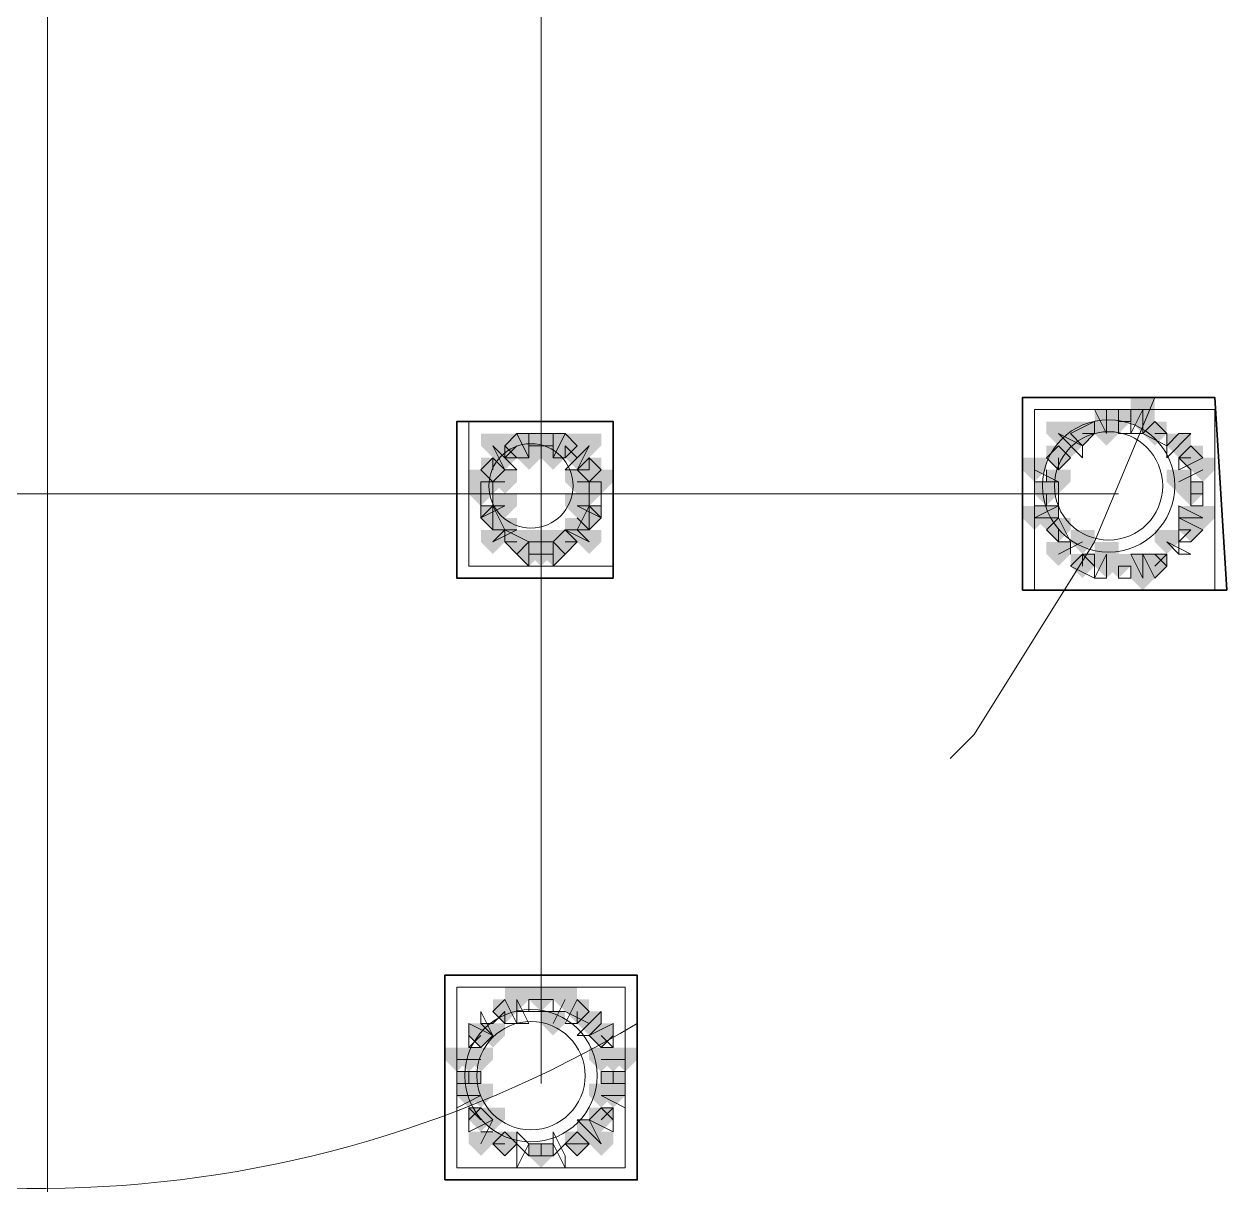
# Model space of a CAD drawing. Header units: millimetres. Extents: x 2315 to 4619, y 1334 to 1897.
# Drawn here: x 4115.9 to 4122.01, y 1548.66 to 1554.59 of the extents above; entities that cross this region are included whole.
import ezdxf

# ---------------------------------------------------------------- set-up
doc = ezdxf.new("R2010")
doc.units = ezdxf.units.MM
for name, color, linetype, true_color in [('PDF_10', 7, 'Continuous', 0x00b85c), ('PDF_AXIS', 7, 'Continuous', 0x00b85c), ('PDF_柱构件', 7, 'Continuous', 0x00b85c), ('PDF_转运站初步方案', 7, 'Continuous', 0x00b85c)]:
    doc.layers.add(name, color=color, linetype=linetype, true_color=true_color)
doc.layers.add('PDF_中心线层', color=1, linetype='Continuous')
doc.layers.add('PDF_粗实线层', color=7, linetype='Continuous')

msp = doc.modelspace()

# ---------------------------------------------------------------- hatches: boundary and pattern name
at = {"layer": 'PDF_10', "transparency": 33554559}
for points in [[(4121.4583, 1552.6298), (4121.3972, 1552.6298), (4121.3972, 1552.5687), (4121.4583, 1552.5076), (4121.5194, 1552.5687), (4121.5194, 1552.6298)], [(4121.4583, 1552.6298), (4121.3972, 1552.6298), (4121.3972, 1552.5687), (4121.4583, 1552.5076), (4121.5194, 1552.5687), (4121.5194, 1552.6298)], [(4121.4583, 1552.6298), (4121.3972, 1552.6298), (4121.3972, 1552.5687), (4121.4583, 1552.5076), (4121.5194, 1552.5687), (4121.5194, 1552.6298)], [(4121.2751, 1552.5687), (4121.214, 1552.5687), (4121.214, 1552.5076), (4121.2751, 1552.4466), (4121.3361, 1552.5076), (4121.3361, 1552.5687)], [(4121.2751, 1552.5687), (4121.214, 1552.5687), (4121.214, 1552.5076), (4121.2751, 1552.4466), (4121.3361, 1552.5076), (4121.3361, 1552.5687)], [(4121.2751, 1552.5687), (4121.214, 1552.5687), (4121.214, 1552.5076), (4121.2751, 1552.4466), (4121.3361, 1552.5076), (4121.3361, 1552.5687)], [(4121.6415, 1552.5687), (4121.5805, 1552.5687), (4121.5805, 1552.5076), (4121.6415, 1552.4466), (4121.7026, 1552.5076), (4121.7026, 1552.5687)], [(4121.6415, 1552.5687), (4121.5805, 1552.5687), (4121.5805, 1552.5076), (4121.6415, 1552.4466), (4121.7026, 1552.5076), (4121.7026, 1552.5687)], [(4118.4042, 1552.5076), (4118.3432, 1552.5076), (4118.3432, 1552.4466), (4118.4042, 1552.3855), (4118.4653, 1552.4466), (4118.4653, 1552.5076)], [(4118.4042, 1552.5076), (4118.3432, 1552.5076), (4118.3432, 1552.4466), (4118.4042, 1552.3855), (4118.4653, 1552.4466), (4118.4653, 1552.5076)], [(4118.5264, 1552.5076), (4118.4653, 1552.5076), (4118.4653, 1552.4466), (4118.5264, 1552.3855), (4118.5875, 1552.4466), (4118.5875, 1552.5076)], [(4118.5264, 1552.5076), (4118.4653, 1552.5076), (4118.4653, 1552.4466), (4118.5264, 1552.3855), (4118.5875, 1552.4466), (4118.5875, 1552.5076)], [(4118.6486, 1552.5076), (4118.5875, 1552.5076), (4118.5875, 1552.4466), (4118.6486, 1552.3855), (4118.7096, 1552.4466), (4118.7096, 1552.5076)], [(4118.6486, 1552.5076), (4118.5875, 1552.5076), (4118.5875, 1552.4466), (4118.6486, 1552.3855), (4118.7096, 1552.4466), (4118.7096, 1552.5076)], [(4121.1529, 1552.4466), (4121.0918, 1552.4466), (4121.0918, 1552.3855), (4121.1529, 1552.3244), (4121.214, 1552.3855), (4121.214, 1552.4466)], [(4121.1529, 1552.4466), (4121.0918, 1552.4466), (4121.0918, 1552.3855), (4121.1529, 1552.3244), (4121.214, 1552.3855), (4121.214, 1552.4466)], [(4121.1529, 1552.4466), (4121.0918, 1552.4466), (4121.0918, 1552.3855), (4121.1529, 1552.3244), (4121.214, 1552.3855), (4121.214, 1552.4466)], [(4121.8248, 1552.4466), (4121.7637, 1552.4466), (4121.7637, 1552.3855), (4121.8248, 1552.3244), (4121.8859, 1552.3855), (4121.8859, 1552.4466)], [(4121.8248, 1552.4466), (4121.7637, 1552.4466), (4121.7637, 1552.3855), (4121.8248, 1552.3244), (4121.8859, 1552.3855), (4121.8859, 1552.4466)], [(4118.2821, 1552.3855), (4118.221, 1552.3855), (4118.221, 1552.3244), (4118.2821, 1552.2633), (4118.3432, 1552.3244), (4118.3432, 1552.3855)], [(4118.2821, 1552.3855), (4118.221, 1552.3855), (4118.221, 1552.3244), (4118.2821, 1552.2633), (4118.3432, 1552.3244), (4118.3432, 1552.3855)], [(4118.2821, 1552.3855), (4118.221, 1552.3855), (4118.221, 1552.3244), (4118.2821, 1552.2633), (4118.3432, 1552.3244), (4118.3432, 1552.3855)], [(4118.7707, 1552.3855), (4118.7096, 1552.3855), (4118.7096, 1552.3244), (4118.7707, 1552.2633), (4118.8318, 1552.3244), (4118.8318, 1552.3855)], [(4118.7707, 1552.3855), (4118.7096, 1552.3855), (4118.7096, 1552.3244), (4118.7707, 1552.2633), (4118.8318, 1552.3244), (4118.8318, 1552.3855)], [(4118.221, 1552.2633), (4118.1599, 1552.2633), (4118.1599, 1552.2022), (4118.221, 1552.1412), (4118.2821, 1552.2022), (4118.2821, 1552.2633)], [(4118.221, 1552.2633), (4118.1599, 1552.2633), (4118.1599, 1552.2022), (4118.221, 1552.1412), (4118.2821, 1552.2022), (4118.2821, 1552.2633)], [(4118.7707, 1552.2633), (4118.7096, 1552.2633), (4118.7096, 1552.2022), (4118.7707, 1552.1412), (4118.8318, 1552.2022), (4118.8318, 1552.2633)], [(4118.7707, 1552.2633), (4118.7096, 1552.2633), (4118.7096, 1552.2022), (4118.7707, 1552.1412), (4118.8318, 1552.2022), (4118.8318, 1552.2633)], [(4121.0918, 1552.2633), (4121.0307, 1552.2633), (4121.0307, 1552.2022), (4121.0918, 1552.1412), (4121.1529, 1552.2022), (4121.1529, 1552.2633)], [(4121.0918, 1552.2633), (4121.0307, 1552.2633), (4121.0307, 1552.2022), (4121.0918, 1552.1412), (4121.1529, 1552.2022), (4121.1529, 1552.2633)], [(4121.8248, 1552.2633), (4121.7637, 1552.2633), (4121.7637, 1552.2022), (4121.8248, 1552.1412), (4121.8859, 1552.2022), (4121.8859, 1552.2633)], [(4121.8248, 1552.2633), (4121.7637, 1552.2633), (4121.7637, 1552.2022), (4121.8248, 1552.1412), (4121.8859, 1552.2022), (4121.8859, 1552.2633)], [(4118.2821, 1552.1412), (4118.221, 1552.1412), (4118.221, 1552.0801), (4118.2821, 1552.019), (4118.3432, 1552.0801), (4118.3432, 1552.1412)], [(4118.2821, 1552.1412), (4118.221, 1552.1412), (4118.221, 1552.0801), (4118.2821, 1552.019), (4118.3432, 1552.0801), (4118.3432, 1552.1412)], [(4118.7707, 1552.1412), (4118.7096, 1552.1412), (4118.7096, 1552.0801), (4118.7707, 1552.019), (4118.8318, 1552.0801), (4118.8318, 1552.1412)], [(4118.7707, 1552.1412), (4118.7096, 1552.1412), (4118.7096, 1552.0801), (4118.7707, 1552.019), (4118.8318, 1552.0801), (4118.8318, 1552.1412)], [(4121.1529, 1552.0801), (4121.0918, 1552.0801), (4121.0918, 1552.019), (4121.1529, 1551.9579), (4121.214, 1552.019), (4121.214, 1552.0801)], [(4121.1529, 1552.0801), (4121.0918, 1552.0801), (4121.0918, 1552.019), (4121.1529, 1551.9579), (4121.214, 1552.019), (4121.214, 1552.0801)], [(4121.1529, 1552.0801), (4121.0918, 1552.0801), (4121.0918, 1552.019), (4121.1529, 1551.9579), (4121.214, 1552.019), (4121.214, 1552.0801)], [(4121.8248, 1552.0801), (4121.7637, 1552.0801), (4121.7637, 1552.019), (4121.8248, 1551.9579), (4121.8859, 1552.019), (4121.8859, 1552.0801)], [(4121.8248, 1552.0801), (4121.7637, 1552.0801), (4121.7637, 1552.019), (4121.8248, 1551.9579), (4121.8859, 1552.019), (4121.8859, 1552.0801)], [(4118.4042, 1552.019), (4118.3432, 1552.019), (4118.3432, 1551.9579), (4118.4042, 1551.8968), (4118.4653, 1551.9579), (4118.4653, 1552.019)], [(4118.4042, 1552.019), (4118.3432, 1552.019), (4118.3432, 1551.9579), (4118.4042, 1551.8968), (4118.4653, 1551.9579), (4118.4653, 1552.019)], [(4118.6486, 1552.019), (4118.5875, 1552.019), (4118.5875, 1551.9579), (4118.6486, 1551.8968), (4118.7096, 1551.9579), (4118.7096, 1552.019)], [(4118.6486, 1552.019), (4118.5875, 1552.019), (4118.5875, 1551.9579), (4118.6486, 1551.8968), (4118.7096, 1551.9579), (4118.7096, 1552.019)], [(4118.6486, 1552.019), (4118.5875, 1552.019), (4118.5875, 1551.9579), (4118.6486, 1551.8968), (4118.7096, 1551.9579), (4118.7096, 1552.019)], [(4118.5264, 1551.9579), (4118.4653, 1551.9579), (4118.4653, 1551.8968), (4118.5264, 1551.8357), (4118.5875, 1551.8968), (4118.5875, 1551.9579)], [(4118.5264, 1551.9579), (4118.4653, 1551.9579), (4118.4653, 1551.8968), (4118.5264, 1551.8357), (4118.5875, 1551.8968), (4118.5875, 1551.9579)], [(4121.2751, 1551.8968), (4121.214, 1551.8968), (4121.214, 1551.8357), (4121.2751, 1551.7747), (4121.3361, 1551.8357), (4121.3361, 1551.8968)], [(4121.2751, 1551.8968), (4121.214, 1551.8968), (4121.214, 1551.8357), (4121.2751, 1551.7747), (4121.3361, 1551.8357), (4121.3361, 1551.8968)], [(4121.4583, 1551.8968), (4121.3972, 1551.8968), (4121.3972, 1551.8357), (4121.4583, 1551.7747), (4121.5194, 1551.8357), (4121.5194, 1551.8968)], [(4121.4583, 1551.8968), (4121.3972, 1551.8968), (4121.3972, 1551.8357), (4121.4583, 1551.7747), (4121.5194, 1551.8357), (4121.5194, 1551.8968)], [(4121.6415, 1551.8968), (4121.5805, 1551.8968), (4121.5805, 1551.8357), (4121.6415, 1551.7747), (4121.7026, 1551.8357), (4121.7026, 1551.8968)], [(4121.6415, 1551.8968), (4121.5805, 1551.8968), (4121.5805, 1551.8357), (4121.6415, 1551.7747), (4121.7026, 1551.8357), (4121.7026, 1551.8968)], [(4118.5264, 1549.6979), (4118.4653, 1549.6979), (4118.4653, 1549.6368), (4118.5264, 1549.5757), (4118.5875, 1549.6368), (4118.5875, 1549.6979)], [(4118.5264, 1549.6979), (4118.4653, 1549.6979), (4118.4653, 1549.6368), (4118.5264, 1549.5757), (4118.5875, 1549.6368), (4118.5875, 1549.6979)], [(4118.3432, 1549.6368), (4118.2821, 1549.6368), (4118.2821, 1549.5757), (4118.3432, 1549.5147), (4118.4042, 1549.5757), (4118.4042, 1549.6368)], [(4118.3432, 1549.6368), (4118.2821, 1549.6368), (4118.2821, 1549.5757), (4118.3432, 1549.5147), (4118.4042, 1549.5757), (4118.4042, 1549.6368)], [(4118.7096, 1549.6368), (4118.6486, 1549.6368), (4118.6486, 1549.5757), (4118.7096, 1549.5147), (4118.7707, 1549.5757), (4118.7707, 1549.6368)], [(4118.7096, 1549.6368), (4118.6486, 1549.6368), (4118.6486, 1549.5757), (4118.7096, 1549.5147), (4118.7707, 1549.5757), (4118.7707, 1549.6368)], [(4118.221, 1549.5147), (4118.1599, 1549.5147), (4118.1599, 1549.4536), (4118.221, 1549.3925), (4118.2821, 1549.4536), (4118.2821, 1549.5147)], [(4118.221, 1549.5147), (4118.1599, 1549.5147), (4118.1599, 1549.4536), (4118.221, 1549.3925), (4118.2821, 1549.4536), (4118.2821, 1549.5147)], [(4118.8318, 1549.5147), (4118.7707, 1549.5147), (4118.7707, 1549.4536), (4118.8318, 1549.3925), (4118.8929, 1549.4536), (4118.8929, 1549.5147)], [(4118.8318, 1549.5147), (4118.7707, 1549.5147), (4118.7707, 1549.4536), (4118.8318, 1549.3925), (4118.8929, 1549.4536), (4118.8929, 1549.5147)], [(4118.1599, 1549.2703), (4118.0988, 1549.2703), (4118.0988, 1549.2093), (4118.1599, 1549.1482), (4118.221, 1549.2093), (4118.221, 1549.2703)], [(4118.1599, 1549.2703), (4118.0988, 1549.2703), (4118.0988, 1549.2093), (4118.1599, 1549.1482), (4118.221, 1549.2093), (4118.221, 1549.2703)], [(4118.8929, 1549.2703), (4118.8318, 1549.2703), (4118.8318, 1549.2093), (4118.8929, 1549.1482), (4118.954, 1549.2093), (4118.954, 1549.2703)], [(4118.8929, 1549.2703), (4118.8318, 1549.2703), (4118.8318, 1549.2093), (4118.8929, 1549.1482), (4118.954, 1549.2093), (4118.954, 1549.2703)], [(4118.8929, 1549.2703), (4118.8318, 1549.2703), (4118.8318, 1549.2093), (4118.8929, 1549.1482), (4118.954, 1549.2093), (4118.954, 1549.2703)], [(4118.221, 1549.0871), (4118.1599, 1549.0871), (4118.1599, 1549.026), (4118.221, 1548.9649), (4118.2821, 1549.026), (4118.2821, 1549.0871)], [(4118.221, 1549.0871), (4118.1599, 1549.0871), (4118.1599, 1549.026), (4118.221, 1548.9649), (4118.2821, 1549.026), (4118.2821, 1549.0871)], [(4118.8318, 1549.0871), (4118.7707, 1549.0871), (4118.7707, 1549.026), (4118.8318, 1548.9649), (4118.8929, 1549.026), (4118.8929, 1549.0871)], [(4118.8318, 1549.0871), (4118.7707, 1549.0871), (4118.7707, 1549.026), (4118.8318, 1548.9649), (4118.8929, 1549.026), (4118.8929, 1549.0871)], [(4118.3432, 1548.9649), (4118.2821, 1548.9649), (4118.2821, 1548.9039), (4118.3432, 1548.8428), (4118.4042, 1548.9039), (4118.4042, 1548.9649)], [(4118.3432, 1548.9649), (4118.2821, 1548.9649), (4118.2821, 1548.9039), (4118.3432, 1548.8428), (4118.4042, 1548.9039), (4118.4042, 1548.9649)], [(4118.3432, 1548.9649), (4118.2821, 1548.9649), (4118.2821, 1548.9039), (4118.3432, 1548.8428), (4118.4042, 1548.9039), (4118.4042, 1548.9649)], [(4118.7096, 1548.9649), (4118.6486, 1548.9649), (4118.6486, 1548.9039), (4118.7096, 1548.8428), (4118.7707, 1548.9039), (4118.7707, 1548.9649)], [(4118.7096, 1548.9649), (4118.6486, 1548.9649), (4118.6486, 1548.9039), (4118.7096, 1548.8428), (4118.7707, 1548.9039), (4118.7707, 1548.9649)], [(4118.7096, 1548.9649), (4118.6486, 1548.9649), (4118.6486, 1548.9039), (4118.7096, 1548.8428), (4118.7707, 1548.9039), (4118.7707, 1548.9649)], [(4118.5264, 1548.9039), (4118.4653, 1548.9039), (4118.4653, 1548.8428), (4118.5264, 1548.7817), (4118.5875, 1548.8428), (4118.5875, 1548.9039)], [(4118.5264, 1548.9039), (4118.4653, 1548.9039), (4118.4653, 1548.8428), (4118.5264, 1548.7817), (4118.5875, 1548.8428), (4118.5875, 1548.9039)]]:
    msp.add_hatch(color=256, dxfattribs=at).paths.add_polyline_path(points)
at = {"layer": 'PDF_柱构件', "transparency": 33554559}
for points in [[(4121.5805, 1552.6909), (4121.5194, 1552.6909), (4121.5194, 1552.6298), (4121.5805, 1552.5687), (4121.6415, 1552.6298), (4121.6415, 1552.6909)], [(4121.3972, 1552.6298), (4121.3361, 1552.6298), (4121.3361, 1552.5687), (4121.3972, 1552.5076), (4121.4583, 1552.5687), (4121.4583, 1552.6298)], [(4121.5805, 1552.6298), (4121.5194, 1552.6298), (4121.5194, 1552.5687), (4121.5805, 1552.5076), (4121.6415, 1552.5687), (4121.6415, 1552.6298)], [(4121.1529, 1552.5687), (4121.0918, 1552.5687), (4121.0918, 1552.5076), (4121.1529, 1552.4466), (4121.214, 1552.5076), (4121.214, 1552.5687)], [(4121.3972, 1552.5687), (4121.3361, 1552.5687), (4121.3361, 1552.5076), (4121.3972, 1552.4466), (4121.4583, 1552.5076), (4121.4583, 1552.5687)], [(4118.2821, 1552.5076), (4118.221, 1552.5076), (4118.221, 1552.4466), (4118.2821, 1552.3855), (4118.3432, 1552.4466), (4118.3432, 1552.5076)], [(4118.4653, 1552.5076), (4118.4042, 1552.5076), (4118.4042, 1552.4466), (4118.4653, 1552.3855), (4118.5264, 1552.4466), (4118.5264, 1552.5076)], [(4118.5875, 1552.5076), (4118.5264, 1552.5076), (4118.5264, 1552.4466), (4118.5875, 1552.3855), (4118.6486, 1552.4466), (4118.6486, 1552.5076)], [(4118.7707, 1552.5076), (4118.7096, 1552.5076), (4118.7096, 1552.4466), (4118.7707, 1552.3855), (4118.8318, 1552.4466), (4118.8318, 1552.5076)], [(4121.214, 1552.5076), (4121.1529, 1552.5076), (4121.1529, 1552.4466), (4121.214, 1552.3855), (4121.2751, 1552.4466), (4121.2751, 1552.5076)], [(4121.7637, 1552.5076), (4121.7026, 1552.5076), (4121.7026, 1552.4466), (4121.7637, 1552.3855), (4121.8248, 1552.4466), (4121.8248, 1552.5076)], [(4118.3432, 1552.4466), (4118.2821, 1552.4466), (4118.2821, 1552.3855), (4118.3432, 1552.3244), (4118.4042, 1552.3855), (4118.4042, 1552.4466)], [(4118.4653, 1552.4466), (4118.4042, 1552.4466), (4118.4042, 1552.3855), (4118.4653, 1552.3244), (4118.5264, 1552.3855), (4118.5264, 1552.4466)], [(4118.5875, 1552.4466), (4118.5264, 1552.4466), (4118.5264, 1552.3855), (4118.5875, 1552.3244), (4118.6486, 1552.3855), (4118.6486, 1552.4466)], [(4118.7096, 1552.4466), (4118.6486, 1552.4466), (4118.6486, 1552.3855), (4118.7096, 1552.3244), (4118.7707, 1552.3855), (4118.7707, 1552.4466)], [(4121.0307, 1552.3855), (4120.9696, 1552.3855), (4120.9696, 1552.3244), (4121.0307, 1552.2633), (4121.0918, 1552.3244), (4121.0918, 1552.3855)], [(4121.8859, 1552.3855), (4121.8248, 1552.3855), (4121.8248, 1552.3244), (4121.8859, 1552.2633), (4121.9469, 1552.3244), (4121.9469, 1552.3855)], [(4118.221, 1552.3244), (4118.1599, 1552.3244), (4118.1599, 1552.2633), (4118.221, 1552.2022), (4118.2821, 1552.2633), (4118.2821, 1552.3244)], [(4118.2821, 1552.3244), (4118.221, 1552.3244), (4118.221, 1552.2633), (4118.2821, 1552.2022), (4118.3432, 1552.2633), (4118.3432, 1552.3244)], [(4118.3432, 1552.3244), (4118.2821, 1552.3244), (4118.2821, 1552.2633), (4118.3432, 1552.2022), (4118.4042, 1552.2633), (4118.4042, 1552.3244)], [(4118.7096, 1552.3244), (4118.6486, 1552.3244), (4118.6486, 1552.2633), (4118.7096, 1552.2022), (4118.7707, 1552.2633), (4118.7707, 1552.3244)], [(4118.7707, 1552.3244), (4118.7096, 1552.3244), (4118.7096, 1552.2633), (4118.7707, 1552.2022), (4118.8318, 1552.2633), (4118.8318, 1552.3244)], [(4118.8318, 1552.3244), (4118.7707, 1552.3244), (4118.7707, 1552.2633), (4118.8318, 1552.2022), (4118.8929, 1552.2633), (4118.8929, 1552.3244)], [(4121.1529, 1552.3244), (4121.0918, 1552.3244), (4121.0918, 1552.2633), (4121.1529, 1552.2022), (4121.214, 1552.2633), (4121.214, 1552.3244)], [(4121.7637, 1552.3244), (4121.7026, 1552.3244), (4121.7026, 1552.2633), (4121.7637, 1552.2022), (4121.8248, 1552.2633), (4121.8248, 1552.3244)], [(4118.3432, 1552.2022), (4118.2821, 1552.2022), (4118.2821, 1552.1412), (4118.3432, 1552.0801), (4118.4042, 1552.1412), (4118.4042, 1552.2022)], [(4118.7096, 1552.2022), (4118.6486, 1552.2022), (4118.6486, 1552.1412), (4118.7096, 1552.0801), (4118.7707, 1552.1412), (4118.7707, 1552.2022)], [(4121.0307, 1552.1412), (4120.9696, 1552.1412), (4120.9696, 1552.0801), (4121.0307, 1552.019), (4121.0918, 1552.0801), (4121.0918, 1552.1412)], [(4121.0918, 1552.1412), (4121.0307, 1552.1412), (4121.0307, 1552.0801), (4121.0918, 1552.019), (4121.1529, 1552.0801), (4121.1529, 1552.1412)], [(4121.8248, 1552.1412), (4121.7637, 1552.1412), (4121.7637, 1552.0801), (4121.8248, 1552.019), (4121.8859, 1552.0801), (4121.8859, 1552.1412)], [(4121.8859, 1552.1412), (4121.8248, 1552.1412), (4121.8248, 1552.0801), (4121.8859, 1552.019), (4121.9469, 1552.0801), (4121.9469, 1552.1412)], [(4118.3432, 1552.0801), (4118.2821, 1552.0801), (4118.2821, 1552.019), (4118.3432, 1551.9579), (4118.4042, 1552.019), (4118.4042, 1552.0801)], [(4118.7096, 1552.0801), (4118.6486, 1552.0801), (4118.6486, 1552.019), (4118.7096, 1551.9579), (4118.7707, 1552.019), (4118.7707, 1552.0801)], [(4118.2821, 1552.019), (4118.221, 1552.019), (4118.221, 1551.9579), (4118.2821, 1551.8968), (4118.3432, 1551.9579), (4118.3432, 1552.019)], [(4118.4653, 1552.019), (4118.4042, 1552.019), (4118.4042, 1551.9579), (4118.4653, 1551.8968), (4118.5264, 1551.9579), (4118.5264, 1552.019)], [(4118.5875, 1552.019), (4118.5264, 1552.019), (4118.5264, 1551.9579), (4118.5875, 1551.8968), (4118.6486, 1551.9579), (4118.6486, 1552.019)], [(4118.7707, 1552.019), (4118.7096, 1552.019), (4118.7096, 1551.9579), (4118.7707, 1551.8968), (4118.8318, 1551.9579), (4118.8318, 1552.019)], [(4121.2751, 1552.019), (4121.214, 1552.019), (4121.214, 1551.9579), (4121.2751, 1551.8968), (4121.3361, 1551.9579), (4121.3361, 1552.019)], [(4121.7026, 1552.019), (4121.6415, 1552.019), (4121.6415, 1551.9579), (4121.7026, 1551.8968), (4121.7637, 1551.9579), (4121.7637, 1552.019)], [(4118.4653, 1551.9579), (4118.4042, 1551.9579), (4118.4042, 1551.8968), (4118.4653, 1551.8357), (4118.5264, 1551.8968), (4118.5264, 1551.9579)], [(4118.5875, 1551.9579), (4118.5264, 1551.9579), (4118.5264, 1551.8968), (4118.5875, 1551.8357), (4118.6486, 1551.8968), (4118.6486, 1551.9579)], [(4121.1529, 1551.9579), (4121.0918, 1551.9579), (4121.0918, 1551.8968), (4121.1529, 1551.8357), (4121.214, 1551.8968), (4121.214, 1551.9579)], [(4121.3972, 1551.9579), (4121.3361, 1551.9579), (4121.3361, 1551.8968), (4121.3972, 1551.8357), (4121.4583, 1551.8968), (4121.4583, 1551.9579)], [(4121.3972, 1551.8968), (4121.3361, 1551.8968), (4121.3361, 1551.8357), (4121.3972, 1551.7747), (4121.4583, 1551.8357), (4121.4583, 1551.8968)], [(4121.5805, 1551.8968), (4121.5194, 1551.8968), (4121.5194, 1551.8357), (4121.5805, 1551.7747), (4121.6415, 1551.8357), (4121.6415, 1551.8968)], [(4121.5805, 1551.8357), (4121.5194, 1551.8357), (4121.5194, 1551.7747), (4121.5805, 1551.7136), (4121.6415, 1551.7747), (4121.6415, 1551.8357)], [(4118.4042, 1549.6979), (4118.3432, 1549.6979), (4118.3432, 1549.6368), (4118.4042, 1549.5757), (4118.4653, 1549.6368), (4118.4653, 1549.6979)], [(4118.6486, 1549.6979), (4118.5875, 1549.6979), (4118.5875, 1549.6368), (4118.6486, 1549.5757), (4118.7096, 1549.6368), (4118.7096, 1549.6979)], [(4118.5875, 1549.5757), (4118.5264, 1549.5757), (4118.5264, 1549.5147), (4118.5875, 1549.4536), (4118.6486, 1549.5147), (4118.6486, 1549.5757)], [(4118.7707, 1549.5757), (4118.7096, 1549.5757), (4118.7096, 1549.5147), (4118.7707, 1549.4536), (4118.8318, 1549.5147), (4118.8318, 1549.5757)], [(4118.2821, 1549.5147), (4118.221, 1549.5147), (4118.221, 1549.4536), (4118.2821, 1549.3925), (4118.3432, 1549.4536), (4118.3432, 1549.5147)], [(4118.0988, 1549.3925), (4118.0378, 1549.3925), (4118.0378, 1549.3314), (4118.0988, 1549.2703), (4118.1599, 1549.3314), (4118.1599, 1549.3925)], [(4118.1599, 1549.3925), (4118.0988, 1549.3925), (4118.0988, 1549.3314), (4118.1599, 1549.2703), (4118.221, 1549.3314), (4118.221, 1549.3925)], [(4118.221, 1549.3925), (4118.1599, 1549.3925), (4118.1599, 1549.3314), (4118.221, 1549.2703), (4118.2821, 1549.3314), (4118.2821, 1549.3925)], [(4118.8318, 1549.3925), (4118.7707, 1549.3925), (4118.7707, 1549.3314), (4118.8318, 1549.2703), (4118.8929, 1549.3314), (4118.8929, 1549.3925)], [(4118.8929, 1549.3925), (4118.8318, 1549.3925), (4118.8318, 1549.3314), (4118.8929, 1549.2703), (4118.954, 1549.3314), (4118.954, 1549.3925)], [(4118.954, 1549.3925), (4118.8929, 1549.3925), (4118.8929, 1549.3314), (4118.954, 1549.2703), (4119.015, 1549.3314), (4119.015, 1549.3925)], [(4118.1599, 1549.2093), (4118.0988, 1549.2093), (4118.0988, 1549.1482), (4118.1599, 1549.0871), (4118.221, 1549.1482), (4118.221, 1549.2093)], [(4118.221, 1549.2093), (4118.1599, 1549.2093), (4118.1599, 1549.1482), (4118.221, 1549.0871), (4118.2821, 1549.1482), (4118.2821, 1549.2093)], [(4118.8318, 1549.2093), (4118.7707, 1549.2093), (4118.7707, 1549.1482), (4118.8318, 1549.0871), (4118.8929, 1549.1482), (4118.8929, 1549.2093)], [(4118.8929, 1549.2093), (4118.8318, 1549.2093), (4118.8318, 1549.1482), (4118.8929, 1549.0871), (4118.954, 1549.1482), (4118.954, 1549.2093)], [(4118.2821, 1549.0871), (4118.221, 1549.0871), (4118.221, 1549.026), (4118.2821, 1548.9649), (4118.3432, 1549.026), (4118.3432, 1549.0871)], [(4118.7707, 1549.026), (4118.7096, 1549.026), (4118.7096, 1548.9649), (4118.7707, 1548.9039), (4118.8318, 1548.9649), (4118.8318, 1549.026)], [(4118.221, 1548.9649), (4118.1599, 1548.9649), (4118.1599, 1548.9039), (4118.221, 1548.8428), (4118.2821, 1548.9039), (4118.2821, 1548.9649)], [(4118.8318, 1548.9649), (4118.7707, 1548.9649), (4118.7707, 1548.9039), (4118.8318, 1548.8428), (4118.8929, 1548.9039), (4118.8929, 1548.9649)]]:
    msp.add_hatch(color=256, dxfattribs=at).paths.add_polyline_path(points)
at = {"layer": 'PDF_转运站初步方案', "transparency": 33554559}
for points in [[(4121.4583, 1552.6298), (4121.3972, 1552.6298), (4121.3972, 1552.5687), (4121.4583, 1552.5076), (4121.5194, 1552.5687), (4121.5194, 1552.6298)], [(4121.4583, 1552.6298), (4121.3972, 1552.6298), (4121.3972, 1552.5687), (4121.4583, 1552.5076), (4121.5194, 1552.5687), (4121.5194, 1552.6298)], [(4121.2751, 1552.5687), (4121.214, 1552.5687), (4121.214, 1552.5076), (4121.2751, 1552.4466), (4121.3361, 1552.5076), (4121.3361, 1552.5687)], [(4121.2751, 1552.5687), (4121.214, 1552.5687), (4121.214, 1552.5076), (4121.2751, 1552.4466), (4121.3361, 1552.5076), (4121.3361, 1552.5687)], [(4121.6415, 1552.5687), (4121.5805, 1552.5687), (4121.5805, 1552.5076), (4121.6415, 1552.4466), (4121.7026, 1552.5076), (4121.7026, 1552.5687)], [(4121.6415, 1552.5687), (4121.5805, 1552.5687), (4121.5805, 1552.5076), (4121.6415, 1552.4466), (4121.7026, 1552.5076), (4121.7026, 1552.5687)], [(4118.4042, 1552.5076), (4118.3432, 1552.5076), (4118.3432, 1552.4466), (4118.4042, 1552.3855), (4118.4653, 1552.4466), (4118.4653, 1552.5076)], [(4118.4042, 1552.5076), (4118.3432, 1552.5076), (4118.3432, 1552.4466), (4118.4042, 1552.3855), (4118.4653, 1552.4466), (4118.4653, 1552.5076)], [(4118.5264, 1552.5076), (4118.4653, 1552.5076), (4118.4653, 1552.4466), (4118.5264, 1552.3855), (4118.5875, 1552.4466), (4118.5875, 1552.5076)], [(4118.5264, 1552.5076), (4118.4653, 1552.5076), (4118.4653, 1552.4466), (4118.5264, 1552.3855), (4118.5875, 1552.4466), (4118.5875, 1552.5076)], [(4118.6486, 1552.5076), (4118.5875, 1552.5076), (4118.5875, 1552.4466), (4118.6486, 1552.3855), (4118.7096, 1552.4466), (4118.7096, 1552.5076)], [(4118.6486, 1552.5076), (4118.5875, 1552.5076), (4118.5875, 1552.4466), (4118.6486, 1552.3855), (4118.7096, 1552.4466), (4118.7096, 1552.5076)], [(4121.1529, 1552.4466), (4121.0918, 1552.4466), (4121.0918, 1552.3855), (4121.1529, 1552.3244), (4121.214, 1552.3855), (4121.214, 1552.4466)], [(4121.1529, 1552.4466), (4121.0918, 1552.4466), (4121.0918, 1552.3855), (4121.1529, 1552.3244), (4121.214, 1552.3855), (4121.214, 1552.4466)], [(4121.8248, 1552.4466), (4121.7637, 1552.4466), (4121.7637, 1552.3855), (4121.8248, 1552.3244), (4121.8859, 1552.3855), (4121.8859, 1552.4466)], [(4121.8248, 1552.4466), (4121.7637, 1552.4466), (4121.7637, 1552.3855), (4121.8248, 1552.3244), (4121.8859, 1552.3855), (4121.8859, 1552.4466)], [(4118.2821, 1552.3855), (4118.221, 1552.3855), (4118.221, 1552.3244), (4118.2821, 1552.2633), (4118.3432, 1552.3244), (4118.3432, 1552.3855)], [(4118.2821, 1552.3855), (4118.221, 1552.3855), (4118.221, 1552.3244), (4118.2821, 1552.2633), (4118.3432, 1552.3244), (4118.3432, 1552.3855)], [(4118.7707, 1552.3855), (4118.7096, 1552.3855), (4118.7096, 1552.3244), (4118.7707, 1552.2633), (4118.8318, 1552.3244), (4118.8318, 1552.3855)], [(4118.7707, 1552.3855), (4118.7096, 1552.3855), (4118.7096, 1552.3244), (4118.7707, 1552.2633), (4118.8318, 1552.3244), (4118.8318, 1552.3855)], [(4118.221, 1552.2633), (4118.1599, 1552.2633), (4118.1599, 1552.2022), (4118.221, 1552.1412), (4118.2821, 1552.2022), (4118.2821, 1552.2633)], [(4118.221, 1552.2633), (4118.1599, 1552.2633), (4118.1599, 1552.2022), (4118.221, 1552.1412), (4118.2821, 1552.2022), (4118.2821, 1552.2633)], [(4118.7707, 1552.2633), (4118.7096, 1552.2633), (4118.7096, 1552.2022), (4118.7707, 1552.1412), (4118.8318, 1552.2022), (4118.8318, 1552.2633)], [(4118.7707, 1552.2633), (4118.7096, 1552.2633), (4118.7096, 1552.2022), (4118.7707, 1552.1412), (4118.8318, 1552.2022), (4118.8318, 1552.2633)], [(4121.0918, 1552.2633), (4121.0307, 1552.2633), (4121.0307, 1552.2022), (4121.0918, 1552.1412), (4121.1529, 1552.2022), (4121.1529, 1552.2633)], [(4121.0918, 1552.2633), (4121.0307, 1552.2633), (4121.0307, 1552.2022), (4121.0918, 1552.1412), (4121.1529, 1552.2022), (4121.1529, 1552.2633)], [(4121.8248, 1552.2633), (4121.7637, 1552.2633), (4121.7637, 1552.2022), (4121.8248, 1552.1412), (4121.8859, 1552.2022), (4121.8859, 1552.2633)], [(4121.8248, 1552.2633), (4121.7637, 1552.2633), (4121.7637, 1552.2022), (4121.8248, 1552.1412), (4121.8859, 1552.2022), (4121.8859, 1552.2633)], [(4118.2821, 1552.1412), (4118.221, 1552.1412), (4118.221, 1552.0801), (4118.2821, 1552.019), (4118.3432, 1552.0801), (4118.3432, 1552.1412)], [(4118.2821, 1552.1412), (4118.221, 1552.1412), (4118.221, 1552.0801), (4118.2821, 1552.019), (4118.3432, 1552.0801), (4118.3432, 1552.1412)], [(4118.7707, 1552.1412), (4118.7096, 1552.1412), (4118.7096, 1552.0801), (4118.7707, 1552.019), (4118.8318, 1552.0801), (4118.8318, 1552.1412)], [(4118.7707, 1552.1412), (4118.7096, 1552.1412), (4118.7096, 1552.0801), (4118.7707, 1552.019), (4118.8318, 1552.0801), (4118.8318, 1552.1412)], [(4121.1529, 1552.0801), (4121.0918, 1552.0801), (4121.0918, 1552.019), (4121.1529, 1551.9579), (4121.214, 1552.019), (4121.214, 1552.0801)], [(4121.1529, 1552.0801), (4121.0918, 1552.0801), (4121.0918, 1552.019), (4121.1529, 1551.9579), (4121.214, 1552.019), (4121.214, 1552.0801)], [(4121.8248, 1552.0801), (4121.7637, 1552.0801), (4121.7637, 1552.019), (4121.8248, 1551.9579), (4121.8859, 1552.019), (4121.8859, 1552.0801)], [(4121.8248, 1552.0801), (4121.7637, 1552.0801), (4121.7637, 1552.019), (4121.8248, 1551.9579), (4121.8859, 1552.019), (4121.8859, 1552.0801)], [(4118.4042, 1552.019), (4118.3432, 1552.019), (4118.3432, 1551.9579), (4118.4042, 1551.8968), (4118.4653, 1551.9579), (4118.4653, 1552.019)], [(4118.4042, 1552.019), (4118.3432, 1552.019), (4118.3432, 1551.9579), (4118.4042, 1551.8968), (4118.4653, 1551.9579), (4118.4653, 1552.019)], [(4118.6486, 1552.019), (4118.5875, 1552.019), (4118.5875, 1551.9579), (4118.6486, 1551.8968), (4118.7096, 1551.9579), (4118.7096, 1552.019)], [(4118.6486, 1552.019), (4118.5875, 1552.019), (4118.5875, 1551.9579), (4118.6486, 1551.8968), (4118.7096, 1551.9579), (4118.7096, 1552.019)], [(4118.5264, 1551.9579), (4118.4653, 1551.9579), (4118.4653, 1551.8968), (4118.5264, 1551.8357), (4118.5875, 1551.8968), (4118.5875, 1551.9579)], [(4118.5264, 1551.9579), (4118.4653, 1551.9579), (4118.4653, 1551.8968), (4118.5264, 1551.8357), (4118.5875, 1551.8968), (4118.5875, 1551.9579)], [(4121.2751, 1551.8968), (4121.214, 1551.8968), (4121.214, 1551.8357), (4121.2751, 1551.7747), (4121.3361, 1551.8357), (4121.3361, 1551.8968)], [(4121.2751, 1551.8968), (4121.214, 1551.8968), (4121.214, 1551.8357), (4121.2751, 1551.7747), (4121.3361, 1551.8357), (4121.3361, 1551.8968)], [(4121.4583, 1551.8968), (4121.3972, 1551.8968), (4121.3972, 1551.8357), (4121.4583, 1551.7747), (4121.5194, 1551.8357), (4121.5194, 1551.8968)], [(4121.4583, 1551.8968), (4121.3972, 1551.8968), (4121.3972, 1551.8357), (4121.4583, 1551.7747), (4121.5194, 1551.8357), (4121.5194, 1551.8968)], [(4121.6415, 1551.8968), (4121.5805, 1551.8968), (4121.5805, 1551.8357), (4121.6415, 1551.7747), (4121.7026, 1551.8357), (4121.7026, 1551.8968)], [(4121.6415, 1551.8968), (4121.5805, 1551.8968), (4121.5805, 1551.8357), (4121.6415, 1551.7747), (4121.7026, 1551.8357), (4121.7026, 1551.8968)], [(4118.5264, 1549.6979), (4118.4653, 1549.6979), (4118.4653, 1549.6368), (4118.5264, 1549.5757), (4118.5875, 1549.6368), (4118.5875, 1549.6979)], [(4118.5264, 1549.6979), (4118.4653, 1549.6979), (4118.4653, 1549.6368), (4118.5264, 1549.5757), (4118.5875, 1549.6368), (4118.5875, 1549.6979)], [(4118.3432, 1549.6368), (4118.2821, 1549.6368), (4118.2821, 1549.5757), (4118.3432, 1549.5147), (4118.4042, 1549.5757), (4118.4042, 1549.6368)], [(4118.3432, 1549.6368), (4118.2821, 1549.6368), (4118.2821, 1549.5757), (4118.3432, 1549.5147), (4118.4042, 1549.5757), (4118.4042, 1549.6368)], [(4118.7096, 1549.6368), (4118.6486, 1549.6368), (4118.6486, 1549.5757), (4118.7096, 1549.5147), (4118.7707, 1549.5757), (4118.7707, 1549.6368)], [(4118.7096, 1549.6368), (4118.6486, 1549.6368), (4118.6486, 1549.5757), (4118.7096, 1549.5147), (4118.7707, 1549.5757), (4118.7707, 1549.6368)], [(4118.221, 1549.5147), (4118.1599, 1549.5147), (4118.1599, 1549.4536), (4118.221, 1549.3925), (4118.2821, 1549.4536), (4118.2821, 1549.5147)], [(4118.221, 1549.5147), (4118.1599, 1549.5147), (4118.1599, 1549.4536), (4118.221, 1549.3925), (4118.2821, 1549.4536), (4118.2821, 1549.5147)], [(4118.8318, 1549.5147), (4118.7707, 1549.5147), (4118.7707, 1549.4536), (4118.8318, 1549.3925), (4118.8929, 1549.4536), (4118.8929, 1549.5147)], [(4118.8318, 1549.5147), (4118.7707, 1549.5147), (4118.7707, 1549.4536), (4118.8318, 1549.3925), (4118.8929, 1549.4536), (4118.8929, 1549.5147)], [(4118.1599, 1549.2703), (4118.0988, 1549.2703), (4118.0988, 1549.2093), (4118.1599, 1549.1482), (4118.221, 1549.2093), (4118.221, 1549.2703)], [(4118.1599, 1549.2703), (4118.0988, 1549.2703), (4118.0988, 1549.2093), (4118.1599, 1549.1482), (4118.221, 1549.2093), (4118.221, 1549.2703)], [(4118.8929, 1549.2703), (4118.8318, 1549.2703), (4118.8318, 1549.2093), (4118.8929, 1549.1482), (4118.954, 1549.2093), (4118.954, 1549.2703)], [(4118.8929, 1549.2703), (4118.8318, 1549.2703), (4118.8318, 1549.2093), (4118.8929, 1549.1482), (4118.954, 1549.2093), (4118.954, 1549.2703)], [(4118.221, 1549.0871), (4118.1599, 1549.0871), (4118.1599, 1549.026), (4118.221, 1548.9649), (4118.2821, 1549.026), (4118.2821, 1549.0871)], [(4118.221, 1549.0871), (4118.1599, 1549.0871), (4118.1599, 1549.026), (4118.221, 1548.9649), (4118.2821, 1549.026), (4118.2821, 1549.0871)], [(4118.8318, 1549.0871), (4118.7707, 1549.0871), (4118.7707, 1549.026), (4118.8318, 1548.9649), (4118.8929, 1549.026), (4118.8929, 1549.0871)], [(4118.8318, 1549.0871), (4118.7707, 1549.0871), (4118.7707, 1549.026), (4118.8318, 1548.9649), (4118.8929, 1549.026), (4118.8929, 1549.0871)], [(4118.3432, 1548.9649), (4118.2821, 1548.9649), (4118.2821, 1548.9039), (4118.3432, 1548.8428), (4118.4042, 1548.9039), (4118.4042, 1548.9649)], [(4118.3432, 1548.9649), (4118.2821, 1548.9649), (4118.2821, 1548.9039), (4118.3432, 1548.8428), (4118.4042, 1548.9039), (4118.4042, 1548.9649)], [(4118.7096, 1548.9649), (4118.6486, 1548.9649), (4118.6486, 1548.9039), (4118.7096, 1548.8428), (4118.7707, 1548.9039), (4118.7707, 1548.9649)], [(4118.7096, 1548.9649), (4118.6486, 1548.9649), (4118.6486, 1548.9039), (4118.7096, 1548.8428), (4118.7707, 1548.9039), (4118.7707, 1548.9649)], [(4118.5264, 1548.9039), (4118.4653, 1548.9039), (4118.4653, 1548.8428), (4118.5264, 1548.7817), (4118.5875, 1548.8428), (4118.5875, 1548.9039)], [(4118.5264, 1548.9039), (4118.4653, 1548.9039), (4118.4653, 1548.8428), (4118.5264, 1548.7817), (4118.5875, 1548.8428), (4118.5875, 1548.9039)]]:
    msp.add_hatch(color=256, dxfattribs=at).paths.add_polyline_path(points)

# ---------------------------------------------------------------- linework, layer by layer
at = {"layer": 'PDF_10', "lineweight": 18}
for points in [[(4121.4583, 1552.5687), (4121.5194, 1552.5687)], [(4118.5264, 1552.4466), (4118.5264, 1552.5076)], [(4121.2751, 1552.5076), (4121.3361, 1552.5076)], [(4121.7026, 1552.5076), (4121.6415, 1552.5076), (4121.7026, 1552.5076)], [(4118.3432, 1552.3855), (4118.4042, 1552.4466)], [(4118.4042, 1552.3855), (4118.3432, 1552.4466)], [(4118.4653, 1552.4466), (4118.5875, 1552.4466)], [(4118.6486, 1552.3855), (4118.6486, 1552.4466), (4118.7096, 1552.3855)], [(4118.2821, 1552.3244), (4118.2821, 1552.3855)], [(4118.7707, 1552.3855), (4118.7707, 1552.3244), (4118.7096, 1552.3244)], [(4121.1529, 1552.3244), (4121.1529, 1552.3855)], [(4121.8248, 1552.3855), (4121.7637, 1552.3855), (4121.8248, 1552.3244)], [(4118.221, 1552.1412), (4118.221, 1552.2022), (4118.2821, 1552.2022)], [(4118.8318, 1552.2022), (4118.7707, 1552.2022), (4118.7707, 1552.1412)], [(4121.0918, 1552.1412), (4121.0918, 1552.2022), (4121.1529, 1552.2022)], [(4121.8859, 1552.2022), (4121.8248, 1552.2022), (4121.8248, 1552.1412)], [(4118.2821, 1552.019), (4118.2821, 1552.0801), (4118.2821, 1552.019)], [(4118.7707, 1552.0801), (4118.7707, 1552.019), (4118.7096, 1552.0801)], [(4121.1529, 1551.9579), (4121.1529, 1552.019)], [(4121.7637, 1552.019), (4121.8248, 1552.019), (4121.7637, 1551.9579)], [(4118.3432, 1551.9579), (4118.4042, 1551.9579), (4118.3432, 1551.9579)], [(4118.5264, 1551.9579), (4118.5264, 1551.8968)], [(4118.7096, 1551.9579), (4118.6486, 1551.9579)], [(4118.5875, 1551.8968), (4118.4653, 1551.8968)], [(4121.3361, 1551.8357), (4121.2751, 1551.8968), (4121.2751, 1551.8357)], [(4121.7026, 1551.8968), (4121.6415, 1551.8357)], [(4121.6415, 1551.8968), (4121.7026, 1551.8357)], [(4121.5194, 1551.8357), (4121.4583, 1551.8357), (4121.4583, 1551.7747)], [(4118.5875, 1549.6368), (4118.4653, 1549.6368)], [(4118.5264, 1549.5757), (4118.5264, 1549.6368)], [(4118.3432, 1549.5147), (4118.3432, 1549.5757), (4118.2821, 1549.5147)], [(4118.7707, 1549.5147), (4118.6486, 1549.5757)], [(4118.7096, 1549.5147), (4118.7096, 1549.5757)], [(4118.221, 1549.4536), (4118.1599, 1549.3925)], [(4118.221, 1549.3925), (4118.1599, 1549.4536)], [(4118.8929, 1549.3925), (4118.8318, 1549.4536)], [(4118.8318, 1549.3925), (4118.8929, 1549.4536)], [(4118.1599, 1549.2703), (4118.1599, 1549.2093), (4118.0988, 1549.2093)], [(4118.8929, 1549.2093), (4118.8929, 1549.2703)], [(4118.1599, 1549.0871), (4118.221, 1549.026)], [(4118.221, 1549.0871), (4118.1599, 1549.026)], [(4118.8318, 1549.026), (4118.8929, 1549.0871)], [(4118.8318, 1549.0871), (4118.8929, 1549.026)], [(4118.2821, 1548.9039), (4118.3432, 1548.9039)], [(4118.5264, 1548.9039), (4118.5264, 1548.8428)], [(4118.6486, 1548.9039), (4118.7707, 1548.9039)], [(4118.4653, 1548.8428), (4118.5875, 1548.8428)]]:
    msp.add_lwpolyline(points, dxfattribs=at)
at = {"layer": 'PDF_AXIS', "lineweight": 18}
for points in [[(4121.9469, 1551.7136), (4121.9469, 1552.6298), (4121.0307, 1552.6298), (4121.0307, 1551.7136)], [(4118.8929, 1551.8357), (4118.8929, 1552.5687), (4118.1599, 1552.5687), (4118.1599, 1551.8357)], [(4118.0988, 1548.7817), (4118.0988, 1549.6979), (4118.954, 1549.6979), (4118.954, 1548.7817)]]:
    msp.add_lwpolyline(points, close=True, dxfattribs=at)
at = {"layer": 'PDF_中心线层', "color": 112, "lineweight": 18, "true_color": 0x00b85c}
msp.add_lwpolyline([(4116.0221, 1560.6925), (4116.0221, 1548.6595)], close=True, dxfattribs=at)
for points in [[(4118.5264, 1549.2093), (4118.5264, 1560.1428)], [(4120.6032, 1550.8584), (4120.7253, 1550.9806), (4121.3361, 1551.9579), (4121.6415, 1552.6909)], [(4121.4583, 1552.2022), (4110.5859, 1552.2022)]]:
    msp.add_lwpolyline(points, dxfattribs=at)
msp.add_arc((4115.9745, 1554.6164), 5.939, 179.12977, 300.79454, dxfattribs=at)
at = {"layer": 'PDF_柱构件', "lineweight": 18}
for points in [[(4121.3361, 1552.6298), (4121.3972, 1552.5076), (4121.3972, 1552.6298)], [(4121.4583, 1552.5076), (4121.5194, 1552.5076), (4121.5194, 1552.6298), (4121.4583, 1552.6298)], [(4121.5805, 1552.6298), (4121.5194, 1552.5076), (4121.5805, 1552.5076)], [(4121.2751, 1552.4466), (4121.3361, 1552.5076), (4121.3361, 1552.5687), (4121.214, 1552.5076)], [(4121.5805, 1552.5076), (4121.7026, 1552.4466), (4121.7026, 1552.5076), (4121.6415, 1552.5687)], [(4118.3432, 1552.3855), (4118.4653, 1552.3855), (4118.4042, 1552.5076), (4118.3432, 1552.4466)], [(4118.4042, 1552.5076), (4118.4653, 1552.3855), (4118.4653, 1552.5076)], [(4118.4653, 1552.4466), (4118.5875, 1552.4466), (4118.5875, 1552.5076), (4118.4653, 1552.5076)], [(4118.5875, 1552.5076), (4118.5875, 1552.3855), (4118.6486, 1552.5076)], [(4118.5875, 1552.3855), (4118.6486, 1552.3855), (4118.7096, 1552.4466), (4118.6486, 1552.5076)], [(4121.1529, 1552.5076), (4121.2751, 1552.3855), (4121.2751, 1552.4466)], [(4121.7637, 1552.5076), (4121.7026, 1552.4466), (4121.7026, 1552.3855), (4121.8248, 1552.5076)], [(4118.2821, 1552.4466), (4118.3432, 1552.3244), (4118.4042, 1552.3244)], [(4118.7707, 1552.4466), (4118.6486, 1552.3244), (4118.7096, 1552.3244)], [(4121.1529, 1552.3244), (4121.214, 1552.3855), (4121.1529, 1552.4466), (4121.0918, 1552.3855)], [(4121.7637, 1552.3855), (4121.7637, 1552.3244), (4121.8859, 1552.3855), (4121.8248, 1552.4466)], [(4118.2821, 1552.2633), (4118.3432, 1552.3244), (4118.2821, 1552.3855), (4118.221, 1552.3244)], [(4118.7096, 1552.3244), (4118.7707, 1552.2633), (4118.8318, 1552.3244), (4118.7707, 1552.3855)], [(4121.0307, 1552.3244), (4121.1529, 1552.2633)], [(4121.8859, 1552.3244), (4121.7637, 1552.2633)], [(4118.221, 1552.2633), (4118.3432, 1552.2633)], [(4118.2821, 1552.1412), (4118.2821, 1552.2633), (4118.221, 1552.2633), (4118.221, 1552.1412)], [(4118.8318, 1552.2633), (4118.7096, 1552.2633)], [(4118.7707, 1552.2633), (4118.7707, 1552.1412), (4118.8318, 1552.1412), (4118.8318, 1552.2633)], [(4121.1529, 1552.1412), (4121.1529, 1552.2633), (4121.0307, 1552.2633), (4121.0307, 1552.1412)], [(4121.8248, 1552.2633), (4121.8248, 1552.1412), (4121.8859, 1552.1412), (4121.8859, 1552.2633)], [(4118.221, 1552.0801), (4118.3432, 1552.1412), (4118.221, 1552.1412)], [(4118.3432, 1552.019), (4118.2821, 1552.1412), (4118.221, 1552.0801), (4118.2821, 1552.019)], [(4118.8318, 1552.1412), (4118.7096, 1552.1412), (4118.8318, 1552.0801)], [(4118.7707, 1552.1412), (4118.7096, 1552.019), (4118.7707, 1552.019), (4118.8318, 1552.0801)], [(4121.0307, 1552.0801), (4121.1529, 1552.0801), (4121.1529, 1552.1412)], [(4121.8859, 1552.0801), (4121.7637, 1552.1412), (4121.7637, 1552.0801)], [(4121.214, 1551.9579), (4121.1529, 1552.0801), (4121.0918, 1552.019), (4121.1529, 1551.9579)], [(4121.7637, 1552.0801), (4121.7637, 1551.9579), (4121.8248, 1551.9579), (4121.8859, 1552.019)], [(4118.2821, 1551.9579), (4118.4042, 1552.019), (4118.3432, 1552.019)], [(4118.4653, 1551.9579), (4118.3432, 1552.019), (4118.3432, 1551.9579), (4118.4042, 1551.8968)], [(4118.6486, 1552.019), (4118.5875, 1551.9579), (4118.6486, 1551.8968), (4118.7096, 1551.9579)], [(4118.7707, 1551.9579), (4118.7096, 1552.019), (4118.6486, 1552.019)], [(4118.4653, 1551.8357), (4118.4653, 1551.9579), (4118.4042, 1551.8968)], [(4118.5875, 1551.9579), (4118.4653, 1551.9579), (4118.4653, 1551.8968), (4118.5875, 1551.8968)], [(4118.6486, 1551.8968), (4118.5875, 1551.9579), (4118.5875, 1551.8357)], [(4121.1529, 1551.8968), (4121.2751, 1551.9579)], [(4121.8248, 1551.8968), (4121.7026, 1551.9579), (4121.7637, 1551.8968)], [(4121.3361, 1551.8968), (4121.2751, 1551.8968), (4121.214, 1551.8357), (4121.3361, 1551.7747)], [(4121.3972, 1551.7747), (4121.3972, 1551.8968), (4121.3361, 1551.7747)], [(4121.5805, 1551.7747), (4121.5805, 1551.8968), (4121.5194, 1551.8968)], [(4121.7026, 1551.8968), (4121.5805, 1551.8968), (4121.6415, 1551.7747), (4121.7026, 1551.8357)], [(4121.5194, 1551.8357), (4121.4583, 1551.8357), (4121.4583, 1551.7747), (4121.5194, 1551.7747)], [(4118.4042, 1549.5147), (4118.3432, 1549.5147), (4118.2821, 1549.5757), (4118.3432, 1549.6368)], [(4118.4042, 1549.6368), (4118.4653, 1549.5147), (4118.4042, 1549.5147)], [(4118.5875, 1549.5757), (4118.4653, 1549.5757), (4118.4653, 1549.6368), (4118.5875, 1549.6368)], [(4118.6486, 1549.6368), (4118.5875, 1549.5147)], [(4118.7096, 1549.5147), (4118.6486, 1549.5147), (4118.7096, 1549.6368), (4118.7707, 1549.5757)], [(4118.221, 1549.5757), (4118.2821, 1549.4536), (4118.221, 1549.5147)], [(4118.8318, 1549.5147), (4118.7707, 1549.4536), (4118.7096, 1549.4536), (4118.8318, 1549.5757)], [(4118.2821, 1549.4536), (4118.221, 1549.3925), (4118.1599, 1549.3925), (4118.1599, 1549.5147)], [(4118.8318, 1549.3925), (4118.7707, 1549.4536), (4118.8929, 1549.5147), (4118.8929, 1549.3925)], [(4118.0988, 1549.3314), (4118.221, 1549.3314)], [(4118.954, 1549.3314), (4118.8318, 1549.3314)], [(4118.221, 1549.2703), (4118.221, 1549.2093), (4118.0988, 1549.2093), (4118.0988, 1549.2703)], [(4118.8318, 1549.2093), (4118.8318, 1549.2703), (4118.954, 1549.2703), (4118.954, 1549.2093)], [(4118.0988, 1549.1482), (4118.221, 1549.1482), (4118.0988, 1549.0871)], [(4118.954, 1549.0871), (4118.8318, 1549.1482), (4118.954, 1549.1482)], [(4118.221, 1549.0871), (4118.2821, 1549.026), (4118.1599, 1548.9649), (4118.1599, 1549.0871)], [(4118.7707, 1549.026), (4118.8318, 1549.0871), (4118.8929, 1549.0871), (4118.8929, 1548.9649)], [(4118.221, 1548.9039), (4118.2821, 1549.026)], [(4118.8318, 1548.9039), (4118.7096, 1549.026), (4118.7707, 1549.026)], [(4118.3432, 1548.9649), (4118.4042, 1548.9039), (4118.3432, 1548.8428), (4118.2821, 1548.9039)], [(4118.4042, 1548.8428), (4118.4042, 1548.9649), (4118.4653, 1548.9039), (4118.4042, 1548.7817)], [(4118.6486, 1548.7817), (4118.5875, 1548.9039), (4118.5875, 1548.9649), (4118.6486, 1548.8428)], [(4118.6486, 1548.9039), (4118.7096, 1548.9649), (4118.7707, 1548.9039), (4118.7096, 1548.8428)], [(4118.4653, 1548.9039), (4118.5875, 1548.9039), (4118.5875, 1548.8428), (4118.4653, 1548.8428)]]:
    msp.add_lwpolyline(points, close=True, dxfattribs=at)
for points in [[(4121.0918, 1552.2633), (4121.0918, 1552.3244)], [(4121.8248, 1552.3244), (4121.8248, 1552.2633)], [(4118.2821, 1552.0801), (4118.2821, 1552.1412)], [(4118.7707, 1552.1412), (4118.7707, 1552.0801)], [(4121.214, 1551.8968), (4121.214, 1551.9579)], [(4121.7637, 1551.9579), (4121.7637, 1551.8968)], [(4118.4653, 1549.5757), (4118.4042, 1549.5757)], [(4118.6486, 1549.5757), (4118.5875, 1549.5757)], [(4118.2821, 1549.5147), (4118.221, 1549.5147)], [(4118.221, 1548.9649), (4118.2821, 1548.9649)], [(4118.4042, 1548.9039), (4118.4653, 1548.8428)], [(4118.5875, 1548.8428), (4118.6486, 1548.9039)]]:
    msp.add_lwpolyline(points, dxfattribs=at)
at = {"layer": 'PDF_粗实线层', "color": 112, "lineweight": 35, "true_color": 0x00b85c}
for points in [[(4122.008, 1551.7136), (4121.9469, 1552.6909), (4120.9696, 1552.6909), (4120.9696, 1551.7136)], [(4118.8929, 1551.7747), (4118.0988, 1551.7747), (4118.0988, 1552.5687), (4118.8929, 1552.5687)], [(4118.0378, 1548.7206), (4118.0378, 1549.759), (4119.015, 1549.759), (4119.015, 1548.7206)]]:
    msp.add_lwpolyline(points, close=True, dxfattribs=at)
at = {"layer": 'PDF_转运站初步方案', "lineweight": 18}
for centre, radius in [((4121.4073, 1552.2426), 0.3359), ((4121.4073, 1552.2426), 0.2749), ((4118.4753, 1552.2426), 0.2138), ((4118.4753, 1552.2426), 0.2138), ((4118.4753, 1549.2495), 0.3359), ((4118.4753, 1549.2495), 0.2749)]:
    msp.add_circle(centre, radius, dxfattribs=at)

doc.saveas('drawing.dxf')
